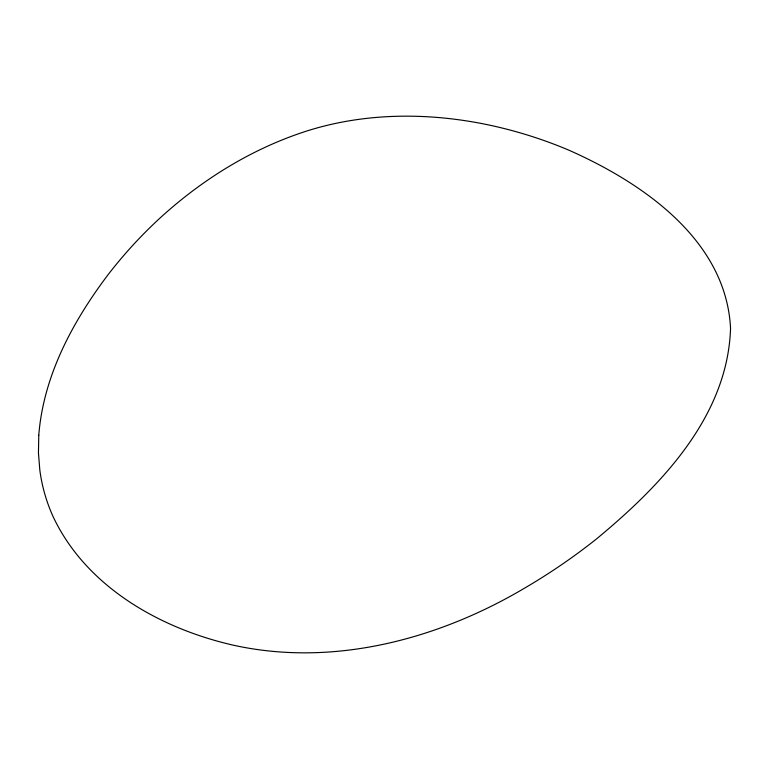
<?xml version="1.0" encoding="UTF-8"?>
<svg xmlns="http://www.w3.org/2000/svg" width="769" height="769" viewBox="0 0 769 769"><rect width="100%" height="100%" fill="white"/><g stroke="black" fill="none" stroke-linecap="round" stroke-linejoin="round"><path stroke-width="1.15" d="M38.777 435.225L38.45 452.941L39.815 470.003A164.133 164.133 0 0 0 53.33 517.124C86.388 586.728 159.51 628.081 232.142 644.922C332.371 667.511 437.705 639.616 524.593 588.131A610.115 610.115 0 0 0 596.302 539.088C660.571 485.97 727.753 416.702 730.55 328.276C726.099 239.822 642.413 182.734 568.849 150.166A440.579 440.579 0 0 0 482.403 123.674C424.344 112.38 363.401 113.062 306.725 131.028C253.116 148.234 204.208 178.235 162.47 215.81A451.961 451.961 0 0 0 108.054 274.725C72.757 321.5 43.4 375.83 38.777 435.225"/></g></svg>
